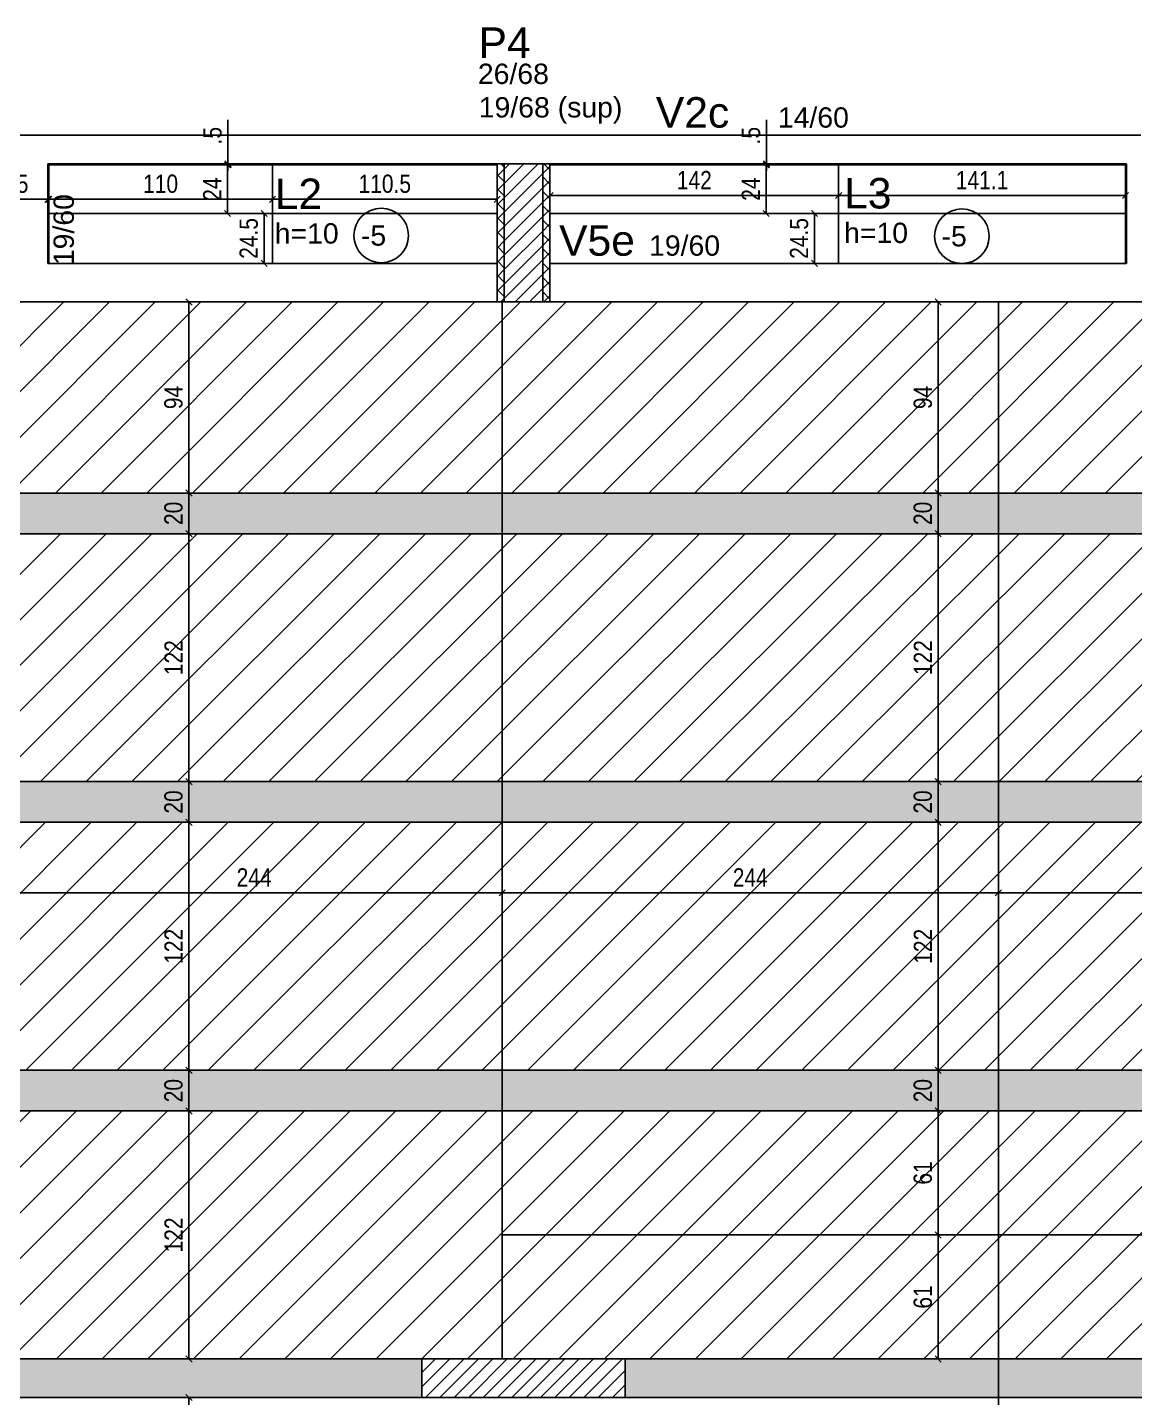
# Model space of a CAD drawing. Extents: x 2666 to 8994, y 352 to 3973.
# Drawn here: x 4764 to 5308, y 2371 to 3045 of the extents above; entities that cross this region are included whole.
import ezdxf

# ---------------------------------------------------------------- set-up
doc = ezdxf.new("R2010")
doc.units = 0
for name, color, linetype in [('3', 3, 'Continuous'), ('8', 8, 'Continuous'), ('COTA', 241, 'Continuous'), ('ES-VIGA', 3, 'Continuous'), ('L-D', 2, 'Continuous'), ('L-N', 4, 'Continuous'), ('P-D', 2, 'Continuous'), ('Painéis', 200, 'Continuous'), ('PIL-N', 4, 'Continuous'), ('Pilares', 5, 'Continuous'), ('VIG-D', 2, 'Continuous'), ('VIG-N', 4, 'Continuous')]:
    doc.layers.add(name, color=color, linetype=linetype)
doc.layers.add('Hachura', color=251, linetype='Continuous', lineweight=9)
doc.layers.add('REAPROVEITAMENTO', color=251, linetype='Continuous', lineweight=9)
doc.styles.add('COTA TECNICA-50', font='techl___.ttf', dxfattribs={"height": 9})
doc.styles.get("Standard").update_dxf_attribs({"font": 'arial.ttf'})
doc.dimstyles.new('COTA PAINEL-50', dxfattribs={"dimtxt": 9, "dimasz": 3, "dimexe": 3, "dimexo": 3, "dimgap": 3, "dimtad": 1, "dimdec": 1, "dimzin": 12, "dimdsep": 46, "dimtxsty": 'COTA TECNICA-50', "dimblk1": 'OBLIQUE', "dimblk2": 'OBLIQUE', "dimsah": 1, "dimcen": 0.9, "dimclrd": 4, "dimclre": 4, "dimclrt": 240, "dimadec": 1, "dimazin": 3, "dimtfac": 1, "dimtdec": 1, "dimtmove": 0, "dimatfit": 3, "dimfxl": 1, "dimtolj": 1, "dimtzin": 12, "dimarcsym": 0})
pattern_1 = [(45, (333.8, -11.191), (-11.22532, 11.22532), [])]

# ---------------------------------------------------------------- blocks, each defined once
blk = doc.blocks.new('_Oblique')
at = {"color": 0, "linetype": 'ByBlock', "lineweight": -2}
blk.add_line((-0.5, -0.5), (0.5, 0.5), dxfattribs=at)
blk = doc.blocks.new('*D214')
at = {"layer": 'COTA', "color": 4, "lineweight": -2, "transparency": 16777216}
for p, q in [((4843.17, 2371.03), (4843.17, 2249.03)), ((4846.1, 2371.03), (4846.17, 2371.03)), ((4846.1, 2249.03), (4846.17, 2249.03))]:
    blk.add_line(p, q, dxfattribs=at)
at = {"layer": 'Defpoints', "color": 0, "transparency": 16777216}
for p in [(4843.1, 2371.03), (4843.1, 2249.03), (4843.17, 2249.03)]:
    blk.add_point(p, dxfattribs=at)
at = {"layer": 'COTA', "color": 4, "lineweight": -2, "transparency": 16777216, "xscale": 3, "yscale": 3, "zscale": 3}
for p, rotation in [((4843.17, 2371.03), 90), ((4843.17, 2249.03), 270)]:
    blk.add_blockref('_Oblique', p, dxfattribs=dict(at, rotation=rotation))
at = {"layer": 'COTA', "color": 240, "transparency": 16777216, "insert": (4835.62, 2310.03), "char_height": 9, "attachment_point": 5, "rotation": 90, "style": 'COTA TECNICA-50'}
blk.add_mtext('\\A1;122', dxfattribs=at)
blk = doc.blocks.new('*D219')
at = {"layer": 'COTA', "color": 4, "lineweight": -2, "transparency": 16777216}
for p, q in [((5211.68, 2390.03), (5211.68, 2451.04)), ((5214.68, 2451.04), (5214.68, 2451.04))]:
    blk.add_line(p, q, dxfattribs=at)
at = {"layer": 'Defpoints', "color": 0, "transparency": 16777216}
for p in [(5211.68, 2451.04), (5211.68, 2451.04), (5211.68, 2390.03)]:
    blk.add_point(p, dxfattribs=at)
at = {"layer": 'COTA', "color": 4, "lineweight": -2, "transparency": 16777216, "xscale": 3, "yscale": 3, "zscale": 3}
for p, rotation in [((5211.68, 2451.04), 90), ((5211.68, 2390.03), 270)]:
    blk.add_blockref('_Oblique', p, dxfattribs=dict(at, rotation=rotation))
at = {"layer": 'COTA', "color": 240, "transparency": 16777216, "insert": (5204.09, 2420.54), "char_height": 9, "attachment_point": 5, "rotation": 90, "style": 'COTA TECNICA-50'}
blk.add_mtext('\\A1;61', dxfattribs=at)
blk = doc.blocks.new('*D81')
at = {"layer": 'COTA', "color": 4, "lineweight": -2, "transparency": 16777216}
blk.add_line((5211.68, 2451.04), (5211.68, 2512.04), dxfattribs=at)
at = {"layer": 'Defpoints', "color": 0, "transparency": 16777216}
for p in [(5211.68, 2512.04), (5211.68, 2512.04), (5211.68, 2451.04)]:
    blk.add_point(p, dxfattribs=at)
at = {"layer": 'COTA', "color": 4, "lineweight": -2, "transparency": 16777216, "xscale": 3, "yscale": 3, "zscale": 3}
for p, rotation in [((5211.68, 2512.04), 90), ((5211.68, 2451.04), 270)]:
    blk.add_blockref('_Oblique', p, dxfattribs=dict(at, rotation=rotation))
at = {"layer": 'COTA', "color": 240, "transparency": 16777216, "insert": (5204.09, 2481.54), "char_height": 9, "attachment_point": 5, "rotation": 90, "style": 'COTA TECNICA-50'}
blk.add_mtext('\\A1;61', dxfattribs=at)
blk = doc.blocks.new('*D82')
at = {"layer": 'COTA', "color": 4, "lineweight": -2, "transparency": 16777216}
blk.add_line((5485.22, 2619.38), (5241.22, 2619.38), dxfattribs=at)
at = {"layer": 'Defpoints', "color": 0, "transparency": 16777216}
for p in [(5241.22, 2619.38), (5241.22, 2619.38), (5485.22, 2619.38)]:
    blk.add_point(p, dxfattribs=at)
at = {"layer": 'COTA', "color": 4, "lineweight": -2, "transparency": 16777216, "xscale": 3, "yscale": 3, "zscale": 3, "rotation": 180}
blk.add_blockref('_Oblique', (5241.22, 2619.38), dxfattribs=at)
at = {"layer": 'COTA', "color": 4, "lineweight": -2, "transparency": 16777216, "xscale": 3, "yscale": 3, "zscale": 3}
blk.add_blockref('_Oblique', (5485.22, 2619.38), dxfattribs=at)
at = {"layer": 'COTA', "color": 240, "transparency": 16777216, "insert": (5363.22, 2626.95), "char_height": 9, "attachment_point": 5, "style": 'COTA TECNICA-50'}
blk.add_mtext('\\A1;244', dxfattribs=at)
blk = doc.blocks.new('*D83')
at = {"layer": 'COTA', "color": 4, "lineweight": -2, "transparency": 16777216}
for p, q in [((4997.22, 2622.38), (4997.22, 2622.38)), ((5241.22, 2619.38), (4997.22, 2619.38))]:
    blk.add_line(p, q, dxfattribs=at)
at = {"layer": 'Defpoints', "color": 0, "transparency": 16777216}
for p in [(4997.22, 2619.38), (4997.22, 2619.38), (5241.22, 2619.38)]:
    blk.add_point(p, dxfattribs=at)
at = {"layer": 'COTA', "color": 4, "lineweight": -2, "transparency": 16777216, "xscale": 3, "yscale": 3, "zscale": 3, "rotation": 180}
blk.add_blockref('_Oblique', (4997.22, 2619.38), dxfattribs=at)
at = {"layer": 'COTA', "color": 4, "lineweight": -2, "transparency": 16777216, "xscale": 3, "yscale": 3, "zscale": 3}
blk.add_blockref('_Oblique', (5241.22, 2619.38), dxfattribs=at)
at = {"layer": 'COTA', "color": 240, "transparency": 16777216, "insert": (5119.22, 2626.95), "char_height": 9, "attachment_point": 5, "style": 'COTA TECNICA-50'}
blk.add_mtext('\\A1;244', dxfattribs=at)
blk = doc.blocks.new('*D84')
at = {"layer": 'COTA', "color": 4, "lineweight": -2, "transparency": 16777216}
for p, q in [((4753.22, 2622.38), (4753.22, 2622.38)), ((4997.22, 2622.38), (4997.22, 2622.38)), ((4997.22, 2619.38), (4753.22, 2619.38))]:
    blk.add_line(p, q, dxfattribs=at)
at = {"layer": 'Defpoints', "color": 0, "transparency": 16777216}
for p in [(4753.22, 2619.38), (4753.22, 2619.38), (4997.22, 2619.38)]:
    blk.add_point(p, dxfattribs=at)
at = {"layer": 'COTA', "color": 4, "lineweight": -2, "transparency": 16777216, "xscale": 3, "yscale": 3, "zscale": 3, "rotation": 180}
blk.add_blockref('_Oblique', (4753.22, 2619.38), dxfattribs=at)
at = {"layer": 'COTA', "color": 4, "lineweight": -2, "transparency": 16777216, "xscale": 3, "yscale": 3, "zscale": 3}
blk.add_blockref('_Oblique', (4997.22, 2619.38), dxfattribs=at)
at = {"layer": 'COTA', "color": 240, "transparency": 16777216, "insert": (4875.22, 2626.95), "char_height": 9, "attachment_point": 5, "style": 'COTA TECNICA-50'}
blk.add_mtext('\\A1;244', dxfattribs=at)
blk = doc.blocks.new('*D92')
at = {"layer": 'COTA', "color": 4, "lineweight": -2, "transparency": 16777216}
blk.add_line((5211.68, 2512.04), (5211.68, 2532.04), dxfattribs=at)
at = {"layer": 'Defpoints', "color": 0, "transparency": 16777216}
for p in [(5211.68, 2532.04), (5211.68, 2532.04), (5211.68, 2512.04)]:
    blk.add_point(p, dxfattribs=at)
at = {"layer": 'COTA', "color": 4, "lineweight": -2, "transparency": 16777216, "xscale": 3, "yscale": 3, "zscale": 3}
for p, rotation in [((5211.68, 2532.04), 90), ((5211.68, 2512.04), 270)]:
    blk.add_blockref('_Oblique', p, dxfattribs=dict(at, rotation=rotation))
at = {"layer": 'COTA', "color": 240, "transparency": 16777216, "insert": (5204.09, 2522.04), "char_height": 9, "attachment_point": 5, "rotation": 90, "style": 'COTA TECNICA-50'}
blk.add_mtext('\\A1;20', dxfattribs=at)
blk = doc.blocks.new('*D93')
at = {"layer": 'COTA', "color": 4, "lineweight": -2, "transparency": 16777216}
blk.add_line((5211.68, 2532.04), (5211.68, 2654.04), dxfattribs=at)
at = {"layer": 'Defpoints', "color": 0, "transparency": 16777216}
for p in [(5211.68, 2654.04), (5211.68, 2654.04), (5211.68, 2532.04)]:
    blk.add_point(p, dxfattribs=at)
at = {"layer": 'COTA', "color": 4, "lineweight": -2, "transparency": 16777216, "xscale": 3, "yscale": 3, "zscale": 3}
for p, rotation in [((5211.68, 2654.04), 90), ((5211.68, 2532.04), 270)]:
    blk.add_blockref('_Oblique', p, dxfattribs=dict(at, rotation=rotation))
at = {"layer": 'COTA', "color": 240, "transparency": 16777216, "insert": (5204.13, 2593.04), "char_height": 9, "attachment_point": 5, "rotation": 90, "style": 'COTA TECNICA-50'}
blk.add_mtext('\\A1;122', dxfattribs=at)
blk = doc.blocks.new('*D94')
at = {"layer": 'COTA', "color": 4, "lineweight": -2, "transparency": 16777216}
blk.add_line((5211.68, 2654.04), (5211.68, 2674.04), dxfattribs=at)
at = {"layer": 'Defpoints', "color": 0, "transparency": 16777216}
for p in [(5211.68, 2674.04), (5211.68, 2674.04), (5211.68, 2654.04)]:
    blk.add_point(p, dxfattribs=at)
at = {"layer": 'COTA', "color": 4, "lineweight": -2, "transparency": 16777216, "xscale": 3, "yscale": 3, "zscale": 3}
for p, rotation in [((5211.68, 2674.04), 90), ((5211.68, 2654.04), 270)]:
    blk.add_blockref('_Oblique', p, dxfattribs=dict(at, rotation=rotation))
at = {"layer": 'COTA', "color": 240, "transparency": 16777216, "insert": (5204.09, 2664.04), "char_height": 9, "attachment_point": 5, "rotation": 90, "style": 'COTA TECNICA-50'}
blk.add_mtext('\\A1;20', dxfattribs=at)
blk = doc.blocks.new('*D95')
at = {"layer": 'COTA', "color": 4, "lineweight": -2, "transparency": 16777216}
blk.add_line((5211.68, 2674.04), (5211.68, 2796.04), dxfattribs=at)
at = {"layer": 'Defpoints', "color": 0, "transparency": 16777216}
for p in [(5211.68, 2796.04), (5211.68, 2796.04), (5211.68, 2674.04)]:
    blk.add_point(p, dxfattribs=at)
at = {"layer": 'COTA', "color": 4, "lineweight": -2, "transparency": 16777216, "xscale": 3, "yscale": 3, "zscale": 3}
for p, rotation in [((5211.68, 2796.04), 90), ((5211.68, 2674.04), 270)]:
    blk.add_blockref('_Oblique', p, dxfattribs=dict(at, rotation=rotation))
at = {"layer": 'COTA', "color": 240, "transparency": 16777216, "insert": (5204.13, 2735.04), "char_height": 9, "attachment_point": 5, "rotation": 90, "style": 'COTA TECNICA-50'}
blk.add_mtext('\\A1;122', dxfattribs=at)
blk = doc.blocks.new('*D96')
at = {"layer": 'COTA', "color": 4, "lineweight": -2, "transparency": 16777216}
blk.add_line((5211.68, 2796.04), (5211.68, 2816.04), dxfattribs=at)
at = {"layer": 'Defpoints', "color": 0, "transparency": 16777216}
for p in [(5211.68, 2816.04), (5211.68, 2816.04), (5211.68, 2796.04)]:
    blk.add_point(p, dxfattribs=at)
at = {"layer": 'COTA', "color": 4, "lineweight": -2, "transparency": 16777216, "xscale": 3, "yscale": 3, "zscale": 3}
for p, rotation in [((5211.68, 2816.04), 90), ((5211.68, 2796.04), 270)]:
    blk.add_blockref('_Oblique', p, dxfattribs=dict(at, rotation=rotation))
at = {"layer": 'COTA', "color": 240, "transparency": 16777216, "insert": (5204.09, 2806.04), "char_height": 9, "attachment_point": 5, "rotation": 90, "style": 'COTA TECNICA-50'}
blk.add_mtext('\\A1;20', dxfattribs=at)
blk = doc.blocks.new('*D97')
at = {"layer": 'COTA', "color": 4, "lineweight": -2, "transparency": 16777216}
blk.add_line((5211.68, 2816.04), (5211.68, 2910.03), dxfattribs=at)
at = {"layer": 'Defpoints', "color": 0, "transparency": 16777216}
for p in [(5211.68, 2910.03), (5211.68, 2910.03), (5211.68, 2816.04)]:
    blk.add_point(p, dxfattribs=at)
at = {"layer": 'COTA', "color": 4, "lineweight": -2, "transparency": 16777216, "xscale": 3, "yscale": 3, "zscale": 3}
for p, rotation in [((5211.68, 2910.03), 90), ((5211.68, 2816.04), 270)]:
    blk.add_blockref('_Oblique', p, dxfattribs=dict(at, rotation=rotation))
at = {"layer": 'COTA', "color": 240, "transparency": 16777216, "insert": (5204.09, 2863.04), "char_height": 9, "attachment_point": 5, "rotation": 90, "style": 'COTA TECNICA-50'}
blk.add_mtext('\\A1;94', dxfattribs=at)
blk = doc.blocks.new('*D98')
at = {"layer": 'COTA', "color": 4, "lineweight": -2, "transparency": 16777216}
blk.add_line((4843.18, 2512.04), (4843.18, 2532.04), dxfattribs=at)
at = {"layer": 'Defpoints', "color": 0, "transparency": 16777216}
for p in [(4843.18, 2532.04), (4843.18, 2532.04), (4843.18, 2512.04)]:
    blk.add_point(p, dxfattribs=at)
at = {"layer": 'COTA', "color": 4, "lineweight": -2, "transparency": 16777216, "xscale": 3, "yscale": 3, "zscale": 3}
for p, rotation in [((4843.18, 2532.04), 90), ((4843.18, 2512.04), 270)]:
    blk.add_blockref('_Oblique', p, dxfattribs=dict(at, rotation=rotation))
at = {"layer": 'COTA', "color": 240, "transparency": 16777216, "insert": (4835.58, 2522.04), "char_height": 9, "attachment_point": 5, "rotation": 90, "style": 'COTA TECNICA-50'}
blk.add_mtext('\\A1;20', dxfattribs=at)
blk = doc.blocks.new('*D99')
at = {"layer": 'COTA', "color": 4, "lineweight": -2, "transparency": 16777216}
blk.add_line((4843.18, 2532.04), (4843.18, 2654.04), dxfattribs=at)
at = {"layer": 'Defpoints', "color": 0, "transparency": 16777216}
for p in [(4843.18, 2654.04), (4843.18, 2654.04), (4843.18, 2532.04)]:
    blk.add_point(p, dxfattribs=at)
at = {"layer": 'COTA', "color": 4, "lineweight": -2, "transparency": 16777216, "xscale": 3, "yscale": 3, "zscale": 3}
for p, rotation in [((4843.18, 2654.04), 90), ((4843.18, 2532.04), 270)]:
    blk.add_blockref('_Oblique', p, dxfattribs=dict(at, rotation=rotation))
at = {"layer": 'COTA', "color": 240, "transparency": 16777216, "insert": (4835.62, 2593.04), "char_height": 9, "attachment_point": 5, "rotation": 90, "style": 'COTA TECNICA-50'}
blk.add_mtext('\\A1;122', dxfattribs=at)
blk = doc.blocks.new('*D100')
at = {"layer": 'COTA', "color": 4, "lineweight": -2, "transparency": 16777216}
blk.add_line((4843.18, 2654.04), (4843.18, 2674.04), dxfattribs=at)
at = {"layer": 'Defpoints', "color": 0, "transparency": 16777216}
for p in [(4843.18, 2674.04), (4843.18, 2674.04), (4843.18, 2654.04)]:
    blk.add_point(p, dxfattribs=at)
at = {"layer": 'COTA', "color": 4, "lineweight": -2, "transparency": 16777216, "xscale": 3, "yscale": 3, "zscale": 3}
for p, rotation in [((4843.18, 2674.04), 90), ((4843.18, 2654.04), 270)]:
    blk.add_blockref('_Oblique', p, dxfattribs=dict(at, rotation=rotation))
at = {"layer": 'COTA', "color": 240, "transparency": 16777216, "insert": (4835.58, 2664.04), "char_height": 9, "attachment_point": 5, "rotation": 90, "style": 'COTA TECNICA-50'}
blk.add_mtext('\\A1;20', dxfattribs=at)
blk = doc.blocks.new('*D101')
at = {"layer": 'COTA', "color": 4, "lineweight": -2, "transparency": 16777216}
blk.add_line((4843.18, 2674.04), (4843.18, 2796.04), dxfattribs=at)
at = {"layer": 'Defpoints', "color": 0, "transparency": 16777216}
for p in [(4843.18, 2796.04), (4843.18, 2796.04), (4843.18, 2674.04)]:
    blk.add_point(p, dxfattribs=at)
at = {"layer": 'COTA', "color": 4, "lineweight": -2, "transparency": 16777216, "xscale": 3, "yscale": 3, "zscale": 3}
for p, rotation in [((4843.18, 2796.04), 90), ((4843.18, 2674.04), 270)]:
    blk.add_blockref('_Oblique', p, dxfattribs=dict(at, rotation=rotation))
at = {"layer": 'COTA', "color": 240, "transparency": 16777216, "insert": (4835.62, 2735.04), "char_height": 9, "attachment_point": 5, "rotation": 90, "style": 'COTA TECNICA-50'}
blk.add_mtext('\\A1;122', dxfattribs=at)
blk = doc.blocks.new('*D102')
at = {"layer": 'COTA', "color": 4, "lineweight": -2, "transparency": 16777216}
blk.add_line((4843.18, 2796.04), (4843.18, 2816.04), dxfattribs=at)
at = {"layer": 'Defpoints', "color": 0, "transparency": 16777216}
for p in [(4843.18, 2816.04), (4843.18, 2816.04), (4843.18, 2796.04)]:
    blk.add_point(p, dxfattribs=at)
at = {"layer": 'COTA', "color": 4, "lineweight": -2, "transparency": 16777216, "xscale": 3, "yscale": 3, "zscale": 3}
for p, rotation in [((4843.18, 2816.04), 90), ((4843.18, 2796.04), 270)]:
    blk.add_blockref('_Oblique', p, dxfattribs=dict(at, rotation=rotation))
at = {"layer": 'COTA', "color": 240, "transparency": 16777216, "insert": (4835.58, 2806.04), "char_height": 9, "attachment_point": 5, "rotation": 90, "style": 'COTA TECNICA-50'}
blk.add_mtext('\\A1;20', dxfattribs=at)
blk = doc.blocks.new('*D103')
at = {"layer": 'COTA', "color": 4, "lineweight": -2, "transparency": 16777216}
for p, q in [((4836.7, 2910.03), (4846.18, 2910.03)), ((4843.18, 2816.04), (4843.18, 2910.03))]:
    blk.add_line(p, q, dxfattribs=at)
at = {"layer": 'Defpoints', "color": 0, "transparency": 16777216}
for p in [(4833.7, 2910.03), (4843.18, 2910.03), (4843.18, 2816.04)]:
    blk.add_point(p, dxfattribs=at)
at = {"layer": 'COTA', "color": 4, "lineweight": -2, "transparency": 16777216, "xscale": 3, "yscale": 3, "zscale": 3}
for p, rotation in [((4843.18, 2910.03), 90), ((4843.18, 2816.04), 270)]:
    blk.add_blockref('_Oblique', p, dxfattribs=dict(at, rotation=rotation))
at = {"layer": 'COTA', "color": 240, "transparency": 16777216, "insert": (4835.58, 2863.04), "char_height": 9, "attachment_point": 5, "rotation": 90, "style": 'COTA TECNICA-50'}
blk.add_mtext('\\A1;94', dxfattribs=at)
blk = doc.blocks.new('*D104')
at = {"layer": 'COTA', "color": 4, "lineweight": -2, "transparency": 16777216}
blk.add_line((4843.18, 2512.04), (4843.18, 2390.04), dxfattribs=at)
at = {"layer": 'Defpoints', "color": 0, "transparency": 16777216}
for p in [(4843.18, 2512.04), (4843.18, 2390.04), (4843.18, 2390.04)]:
    blk.add_point(p, dxfattribs=at)
at = {"layer": 'COTA', "color": 4, "lineweight": -2, "transparency": 16777216, "xscale": 3, "yscale": 3, "zscale": 3}
for p, rotation in [((4843.18, 2512.04), 90), ((4843.18, 2390.04), 270)]:
    blk.add_blockref('_Oblique', p, dxfattribs=dict(at, rotation=rotation))
at = {"layer": 'COTA', "color": 240, "transparency": 16777216, "insert": (4835.62, 2451.04), "char_height": 9, "attachment_point": 5, "rotation": 90, "style": 'COTA TECNICA-50'}
blk.add_mtext('\\A1;122', dxfattribs=at)
blk = doc.blocks.new('*D234')
at = {"layer": 'COTA', "color": 4, "lineweight": -2, "transparency": 16777216}
blk.add_line((5150.85, 2929.03), (5150.85, 2953.53), dxfattribs=at)
at = {"layer": 'Defpoints', "color": 0, "transparency": 16777216}
for p in [(5150.85, 2953.53), (5150.85, 2953.53), (5150.85, 2929.03)]:
    blk.add_point(p, dxfattribs=at)
at = {"layer": 'COTA', "color": 4, "lineweight": -2, "transparency": 16777216, "xscale": 3, "yscale": 3, "zscale": 3}
for p, rotation in [((5150.85, 2953.53), 90), ((5150.85, 2929.03), 270)]:
    blk.add_blockref('_Oblique', p, dxfattribs=dict(at, rotation=rotation))
at = {"layer": 'COTA', "color": 240, "transparency": 16777216, "insert": (5143.25, 2941.28), "char_height": 9, "attachment_point": 5, "rotation": 90, "style": 'COTA TECNICA-50'}
blk.add_mtext('\\A1;24.5', dxfattribs=at)
blk = doc.blocks.new('*D235')
at = {"layer": 'COTA', "color": 4, "lineweight": -2, "transparency": 16777216}
blk.add_line((5127.03, 2953.53), (5127.03, 2977.53), dxfattribs=at)
at = {"layer": 'Defpoints', "color": 0, "transparency": 16777216}
for p in [(5127.03, 2977.53), (5127.03, 2977.53), (5127.03, 2953.53)]:
    blk.add_point(p, dxfattribs=at)
at = {"layer": 'COTA', "color": 4, "lineweight": -2, "transparency": 16777216, "xscale": 3, "yscale": 3, "zscale": 3}
for p, rotation in [((5127.03, 2977.53), 90), ((5127.03, 2953.53), 270)]:
    blk.add_blockref('_Oblique', p, dxfattribs=dict(at, rotation=rotation))
at = {"layer": 'COTA', "color": 240, "transparency": 16777216, "insert": (5119.46, 2965.53), "char_height": 9, "attachment_point": 5, "rotation": 90, "style": 'COTA TECNICA-50'}
blk.add_mtext('\\A1;24', dxfattribs=at)
blk = doc.blocks.new('*D236')
at = {"layer": 'COTA', "color": 4, "lineweight": -2, "transparency": 16777216}
for p, q in [((5127.21, 2978.03), (5127.21, 2999.62)), ((5127.21, 2977.53), (5127.21, 2978.03)), ((5127.21, 2977.53), (5127.21, 2974.53))]:
    blk.add_line(p, q, dxfattribs=at)
at = {"layer": 'Defpoints', "color": 0, "transparency": 16777216}
for p in [(5127.21, 2978.03), (5127.21, 2978.03), (5127.21, 2977.53)]:
    blk.add_point(p, dxfattribs=at)
at = {"layer": 'COTA', "color": 4, "lineweight": -2, "transparency": 16777216, "xscale": 3, "yscale": 3, "zscale": 3}
for p, rotation in [((5127.21, 2978.03), 270), ((5127.21, 2977.53), 90)]:
    blk.add_blockref('_Oblique', p, dxfattribs=dict(at, rotation=rotation))
at = {"layer": 'COTA', "color": 240, "transparency": 16777216, "insert": (5119.61, 2991.83), "char_height": 9, "attachment_point": 5, "rotation": 90, "style": 'COTA TECNICA-50'}
blk.add_mtext('\\A1;.5', dxfattribs=at)
blk = doc.blocks.new('*D237')
at = {"layer": 'COTA', "color": 4, "lineweight": -2, "transparency": 16777216}
for p, q in [((5020.72, 2962.41), (5162.67, 2962.41)), ((5020.72, 2962.02), (5020.72, 2959.41)), ((5162.67, 2962.02), (5162.67, 2959.41))]:
    blk.add_line(p, q, dxfattribs=at)
at = {"layer": 'Defpoints', "color": 0, "transparency": 16777216}
for p in [(5020.72, 2965.02), (5162.67, 2965.02), (5162.67, 2962.41)]:
    blk.add_point(p, dxfattribs=at)
at = {"layer": 'COTA', "color": 4, "lineweight": -2, "transparency": 16777216, "xscale": 3, "yscale": 3, "zscale": 3, "rotation": 180}
blk.add_blockref('_Oblique', (5020.72, 2962.41), dxfattribs=at)
at = {"layer": 'COTA', "color": 4, "lineweight": -2, "transparency": 16777216, "xscale": 3, "yscale": 3, "zscale": 3}
blk.add_blockref('_Oblique', (5162.67, 2962.41), dxfattribs=at)
at = {"layer": 'COTA', "color": 240, "transparency": 16777216, "insert": (5091.69, 2969.98), "char_height": 9, "attachment_point": 5, "style": 'COTA TECNICA-50'}
blk.add_mtext('\\A1;142', dxfattribs=at)
blk = doc.blocks.new('*D112')
at = {"layer": 'COTA', "color": 4, "lineweight": -2, "transparency": 16777216}
blk.add_line((5162.67, 2962.41), (5303.72, 2962.41), dxfattribs=at)
at = {"layer": 'Defpoints', "color": 0, "transparency": 16777216}
for p in [(5162.67, 2962.41), (5303.72, 2962.41), (5303.72, 2962.41)]:
    blk.add_point(p, dxfattribs=at)
at = {"layer": 'COTA', "color": 4, "lineweight": -2, "transparency": 16777216, "xscale": 3, "yscale": 3, "zscale": 3, "rotation": 180}
blk.add_blockref('_Oblique', (5162.67, 2962.41), dxfattribs=at)
at = {"layer": 'COTA', "color": 4, "lineweight": -2, "transparency": 16777216, "xscale": 3, "yscale": 3, "zscale": 3}
blk.add_blockref('_Oblique', (5303.72, 2962.41), dxfattribs=at)
at = {"layer": 'COTA', "color": 240, "transparency": 16777216, "insert": (5233.2, 2969.98), "char_height": 9, "attachment_point": 5, "style": 'COTA TECNICA-50'}
blk.add_mtext('\\A1;141.1', dxfattribs=at)
blk = doc.blocks.new('*D113')
at = {"layer": 'COTA', "color": 4, "lineweight": -2, "transparency": 16777216}
blk.add_line((4880.19, 2929.03), (4880.19, 2953.53), dxfattribs=at)
at = {"layer": 'Defpoints', "color": 0, "transparency": 16777216}
for p in [(4880.19, 2953.53), (4880.19, 2953.53), (4880.19, 2929.03)]:
    blk.add_point(p, dxfattribs=at)
at = {"layer": 'COTA', "color": 4, "lineweight": -2, "transparency": 16777216, "xscale": 3, "yscale": 3, "zscale": 3}
for p, rotation in [((4880.19, 2953.53), 90), ((4880.19, 2929.03), 270)]:
    blk.add_blockref('_Oblique', p, dxfattribs=dict(at, rotation=rotation))
at = {"layer": 'COTA', "color": 240, "transparency": 16777216, "insert": (4872.59, 2941.28), "char_height": 9, "attachment_point": 5, "rotation": 90, "style": 'COTA TECNICA-50'}
blk.add_mtext('\\A1;24.5', dxfattribs=at)
blk = doc.blocks.new('*D114')
at = {"layer": 'COTA', "color": 4, "lineweight": -2, "transparency": 16777216}
blk.add_line((4862.17, 2953.53), (4862.17, 2977.53), dxfattribs=at)
at = {"layer": 'Defpoints', "color": 0, "transparency": 16777216}
for p in [(4862.17, 2977.53), (4862.17, 2977.53), (4862.17, 2953.53)]:
    blk.add_point(p, dxfattribs=at)
at = {"layer": 'COTA', "color": 4, "lineweight": -2, "transparency": 16777216, "xscale": 3, "yscale": 3, "zscale": 3}
for p, rotation in [((4862.17, 2977.53), 90), ((4862.17, 2953.53), 270)]:
    blk.add_blockref('_Oblique', p, dxfattribs=dict(at, rotation=rotation))
at = {"layer": 'COTA', "color": 240, "transparency": 16777216, "insert": (4854.61, 2965.53), "char_height": 9, "attachment_point": 5, "rotation": 90, "style": 'COTA TECNICA-50'}
blk.add_mtext('\\A1;24', dxfattribs=at)
blk = doc.blocks.new('*D115')
at = {"layer": 'COTA', "color": 4, "lineweight": -2, "transparency": 16777216}
for p, q in [((4862.36, 2978.03), (4862.36, 2999.62)), ((4862.36, 2977.53), (4862.36, 2978.03)), ((4862.36, 2977.53), (4862.36, 2974.53))]:
    blk.add_line(p, q, dxfattribs=at)
at = {"layer": 'Defpoints', "color": 0, "transparency": 16777216}
for p in [(4862.36, 2978.03), (4862.36, 2978.03), (4862.36, 2977.53)]:
    blk.add_point(p, dxfattribs=at)
at = {"layer": 'COTA', "color": 4, "lineweight": -2, "transparency": 16777216, "xscale": 3, "yscale": 3, "zscale": 3}
for p, rotation in [((4862.36, 2978.03), 270), ((4862.36, 2977.53), 90)]:
    blk.add_blockref('_Oblique', p, dxfattribs=dict(at, rotation=rotation))
at = {"layer": 'COTA', "color": 240, "transparency": 16777216, "insert": (4854.76, 2991.83), "char_height": 9, "attachment_point": 5, "rotation": 90, "style": 'COTA TECNICA-50'}
blk.add_mtext('\\A1;.5', dxfattribs=at)
blk = doc.blocks.new('*D238')
at = {"layer": 'COTA', "color": 4, "lineweight": -2, "transparency": 16777216}
for p, q in [((4774.22, 2960.54), (4884.22, 2960.54)), ((4884.22, 2961.12), (4884.22, 2957.54)), ((4774.22, 2958.34), (4774.22, 2957.54))]:
    blk.add_line(p, q, dxfattribs=at)
at = {"layer": 'Defpoints', "color": 0, "transparency": 16777216}
for p in [(4774.22, 2961.34), (4884.22, 2964.12), (4884.22, 2960.54)]:
    blk.add_point(p, dxfattribs=at)
at = {"layer": 'COTA', "color": 4, "lineweight": -2, "transparency": 16777216, "xscale": 3, "yscale": 3, "zscale": 3, "rotation": 180}
blk.add_blockref('_Oblique', (4774.22, 2960.54), dxfattribs=at)
at = {"layer": 'COTA', "color": 4, "lineweight": -2, "transparency": 16777216, "xscale": 3, "yscale": 3, "zscale": 3}
blk.add_blockref('_Oblique', (4884.22, 2960.54), dxfattribs=at)
at = {"layer": 'COTA', "color": 240, "transparency": 16777216, "insert": (4829.22, 2968.13), "char_height": 9, "attachment_point": 5, "style": 'COTA TECNICA-50'}
blk.add_mtext('\\A1;110', dxfattribs=at)
blk = doc.blocks.new('*D239')
at = {"layer": 'COTA', "color": 4, "lineweight": -2, "transparency": 16777216}
blk.add_line((4884.22, 2960.54), (4994.72, 2960.54), dxfattribs=at)
at = {"layer": 'Defpoints', "color": 0, "transparency": 16777216}
for p in [(4884.22, 2960.54), (4994.72, 2960.54), (4994.72, 2960.54)]:
    blk.add_point(p, dxfattribs=at)
at = {"layer": 'COTA', "color": 4, "lineweight": -2, "transparency": 16777216, "xscale": 3, "yscale": 3, "zscale": 3, "rotation": 180}
blk.add_blockref('_Oblique', (4884.22, 2960.54), dxfattribs=at)
at = {"layer": 'COTA', "color": 4, "lineweight": -2, "transparency": 16777216, "xscale": 3, "yscale": 3, "zscale": 3}
blk.add_blockref('_Oblique', (4994.72, 2960.54), dxfattribs=at)
at = {"layer": 'COTA', "color": 240, "transparency": 16777216, "insert": (4939.47, 2968.14), "char_height": 9, "attachment_point": 5, "style": 'COTA TECNICA-50'}
blk.add_mtext('\\A1;110.5', dxfattribs=at)
blk = doc.blocks.new('*D240')
at = {"layer": 'COTA', "color": 4, "lineweight": -2, "transparency": 16777216}
for p, q in [((4773.72, 2960.54), (4752.12, 2960.54)), ((4774.22, 2960.54), (4773.72, 2960.54)), ((4774.22, 2960.54), (4777.22, 2960.54))]:
    blk.add_line(p, q, dxfattribs=at)
at = {"layer": 'Defpoints', "color": 0, "transparency": 16777216}
for p in [(4773.72, 2960.54), (4773.72, 2960.54), (4774.22, 2960.54)]:
    blk.add_point(p, dxfattribs=at)
at = {"layer": 'COTA', "color": 4, "lineweight": -2, "transparency": 16777216, "xscale": 3, "yscale": 3, "zscale": 3}
blk.add_blockref('_Oblique', (4773.72, 2960.54), dxfattribs=at)
at = {"layer": 'COTA', "color": 4, "lineweight": -2, "transparency": 16777216, "xscale": 3, "yscale": 3, "zscale": 3, "rotation": 180}
blk.add_blockref('_Oblique', (4774.22, 2960.54), dxfattribs=at)
at = {"layer": 'COTA', "color": 240, "transparency": 16777216, "insert": (4759.92, 2968.14), "char_height": 9, "attachment_point": 5, "style": 'COTA TECNICA-50'}
blk.add_mtext('\\A1;.5', dxfattribs=at)

msp = doc.modelspace()

# ---------------------------------------------------------------- hatches: boundary and pattern name
at = {"layer": 'Hachura', "linetype": 'ByBlock'}
h = msp.add_hatch(color=256, dxfattribs=at)
h.dxf.hatch_style = 1
h.paths.add_polyline_path([(3552.72, 2816.04), (3552.72, 2796), (5485.22, 2796), (5485.22, 2816.04)])
h = msp.add_hatch(color=256, dxfattribs=at)
h.dxf.hatch_style = 1
h.paths.add_polyline_path([(3552.72, 2674.04), (3552.72, 2654), (5485.22, 2654), (5485.22, 2674.04)])
h = msp.add_hatch(color=256, dxfattribs=at)
h.dxf.hatch_style = 1
h.paths.add_polyline_path([(3899.72, 2532.04), (3899.72, 2512), (5485.22, 2512), (5485.22, 2532.04)])
h.paths.add_polyline_path([(3633.73, 2532.04), (3633.73, 2512), (3880.72, 2512), (3880.72, 2532.04)])
h = msp.add_hatch(color=256, dxfattribs=at)
h.dxf.hatch_style = 1
h.paths.add_polyline_path([(4957.72, 2390.04), (4570.72, 2390.04), (4570.72, 2371.04), (4957.72, 2371.04)])
h = msp.add_hatch(color=256, dxfattribs=at)
h.dxf.hatch_style = 1
h.paths.add_polyline_path([(5485.22, 2390.03), (5057.72, 2390.04), (5057.72, 2371.04), (5485.22, 2371.03)])
at = {"layer": 'REAPROVEITAMENTO', "linetype": 'ByBlock'}
h = msp.add_hatch(dxfattribs=at)
h.set_pattern_fill('ANSI31', color=256, scale=5, style=2)
h.set_pattern_definition(pattern_1)
h.paths.add_polyline_path([(5485.22, 2910.03), (3633.72, 2910.03), (3552.72, 2910.03), (3552.72, 2816.04), (5485.22, 2816.04)])
h = msp.add_hatch(dxfattribs=at)
h.set_pattern_fill('ANSI31', color=256, scale=5, style=2)
h.set_pattern_definition(pattern_1)
h.paths.add_polyline_path([(5485.22, 2796.04), (3552.72, 2796.04), (3552.72, 2674.04), (5485.22, 2674.04)])
h = msp.add_hatch(dxfattribs=at)
h.set_pattern_fill('ANSI31', color=256, scale=5, style=2)
h.set_pattern_definition(pattern_1)
h.paths.add_polyline_path([(5485.22, 2654.04), (3899.72, 2654.04), (3899.72, 2532.04), (5485.22, 2532.04)])
h.paths.add_polyline_path([(4373.78, 2618.08), (4400.93, 2618.08), (4400.93, 2636.6), (4373.78, 2636.6)], flags=16)
h = msp.add_hatch(dxfattribs=at)
h.set_pattern_fill('ANSI31', color=256, scale=5, style=2)
h.set_pattern_definition(pattern_1)
h.paths.add_polyline_path([(5485.22, 2512.04), (3899.71, 2512.04), (3899.71, 2390.04), (5485.22, 2390.04)])

# ---------------------------------------------------------------- linework, layer by layer
at = {"layer": '3', "linetype": 'Continuous'}
for centre in [(4937.74, 2942.72), (5223.28, 2942.37)]:
    msp.add_circle(centre, 13.42, dxfattribs=at)
at = {"layer": '8', "linetype": 'Continuous'}
for p, q in [((4994.72, 2978.03), (4994.72, 2978.03)), ((4994.72, 2978.03), (4994.72, 2978.03)), ((4994.72, 2971.92), (4998.22, 2975.42)), ((4994.72, 2972.8), (4998.22, 2969.3)), ((4996.56, 2978.03), (4998.22, 2976.37)), ((4998.22, 2961.28), (5014.97, 2978.03)), ((4998.22, 2968.35), (5007.9, 2978.03)), ((4998.22, 2975.42), (5000.83, 2978.03)), ((4998.22, 2978.03), (4998.22, 2978.03)), ((4998.22, 2978.03), (4998.22, 2978.03)), ((4998.22, 2954.21), (5017.22, 2973.21)), ((5017.22, 2978.03), (5017.22, 2978.03)), ((5017.22, 2978.03), (5017.22, 2978.03)), ((5017.22, 2973.21), (5020.72, 2976.71)), ((5017.77, 2978.03), (5020.72, 2975.09)), ((5020.72, 2978.03), (5020.72, 2978.03)), ((5020.72, 2978.03), (5020.72, 2978.03)), ((5303.72, 2978.03), (5303.72, 2978.03)), ((4994.72, 2964.85), (4998.22, 2968.35)), ((4998.22, 2947.14), (5017.22, 2966.14)), ((5017.22, 2971.51), (5020.72, 2968.01)), ((5017.22, 2966.14), (5020.72, 2969.64)), ((4994.72, 2965.73), (4998.22, 2962.23)), ((4994.72, 2957.78), (4998.22, 2961.28)), ((5017.22, 2964.44), (5020.72, 2960.94)), ((5017.22, 2959.07), (5020.72, 2962.57)), ((4994.72, 2958.66), (4998.22, 2955.16)), ((4994.72, 2950.71), (4998.22, 2954.21)), ((4998.22, 2940.07), (5017.22, 2959.07)), ((5017.22, 2957.37), (5020.72, 2953.87)), ((5017.22, 2952), (5020.72, 2955.5)), ((4994.72, 2951.59), (4998.22, 2948.09)), ((4994.72, 2943.64), (4998.22, 2947.14)), ((4998.22, 2933), (5017.22, 2952)), ((5017.22, 2950.3), (5020.72, 2946.8)), ((5017.22, 2944.92), (5020.72, 2948.42)), ((4994.72, 2944.52), (4998.22, 2941.02)), ((4994.72, 2936.57), (4998.22, 2940.07)), ((4998.22, 2925.92), (5017.22, 2944.92)), ((5007.72, 2944.03), (5007.72, 2944.03)), ((5017.22, 2943.23), (5020.72, 2939.73)), ((5017.22, 2937.85), (5020.72, 2941.35)), ((4994.72, 2937.45), (4998.22, 2933.95)), ((4994.72, 2929.5), (4998.22, 2933)), ((4998.22, 2918.85), (5017.22, 2937.85)), ((5017.22, 2936.16), (5020.72, 2932.66)), ((5017.22, 2930.78), (5020.72, 2934.28)), ((4773.72, 2929.03), (4773.72, 2929.03)), ((4773.72, 2929.03), (4773.72, 2929.03)), ((4773.72, 2929.03), (4773.72, 2929.03)), ((4994.72, 2930.37), (4998.22, 2926.87)), ((4994.72, 2922.42), (4998.22, 2925.92)), ((4998.22, 2911.78), (5017.22, 2930.78)), ((5017.22, 2929.09), (5020.72, 2925.59)), ((5017.22, 2923.71), (5020.72, 2927.21)), ((5304.22, 2929.03), (5304.22, 2929.03)), ((5304.22, 2929.03), (5304.22, 2929.03)), ((5304.22, 2929.03), (5304.22, 2929.03)), ((4994.72, 2923.3), (4998.22, 2919.8)), ((4994.72, 2915.35), (4998.22, 2918.85)), ((5003.54, 2910.03), (5017.22, 2923.71)), ((5017.22, 2922.02), (5020.72, 2918.52)), ((5017.22, 2916.64), (5020.72, 2920.14)), ((4994.72, 2916.23), (4998.22, 2912.73)), ((5010.61, 2910.03), (5017.22, 2916.64)), ((5017.22, 2914.95), (5020.72, 2911.45)), ((5017.68, 2910.03), (5020.72, 2913.07)), ((4994.72, 2910.03), (4994.72, 2910.03)), ((4994.72, 2910.03), (4994.72, 2910.03)), ((4996.47, 2910.03), (4998.22, 2911.78)), ((5020.72, 2910.03), (5020.72, 2910.03)), ((5020.72, 2910.03), (5020.72, 2910.03)), ((4957.72, 2376.31), (4971.44, 2390.03)), ((4957.72, 2383.38), (4964.37, 2390.03)), ((4957.72, 2390.03), (4957.72, 2390.03)), ((4957.72, 2390.03), (4957.72, 2390.03)), ((4957.72, 2390.03), (4957.72, 2390.03)), ((4957.72, 2390.03), (4957.72, 2390.03)), ((4957.72, 2390.03), (4957.72, 2390.03)), ((4959.52, 2371.03), (4978.52, 2390.03)), ((4966.59, 2371.03), (4985.59, 2390.03)), ((4973.66, 2371.03), (4992.66, 2390.03)), ((4980.73, 2371.03), (4999.73, 2390.03)), ((4987.8, 2371.03), (5006.8, 2390.03)), ((4994.87, 2371.03), (5013.87, 2390.03)), ((5001.94, 2371.03), (5020.94, 2390.03)), ((5009.01, 2371.03), (5028.01, 2390.03)), ((5016.08, 2371.03), (5035.08, 2390.03)), ((5023.15, 2371.03), (5042.15, 2390.03)), ((5030.23, 2371.03), (5049.23, 2390.03)), ((5037.3, 2371.03), (5056.3, 2390.03)), ((5057.72, 2390.03), (5057.72, 2390.03)), ((5057.72, 2390.03), (5057.72, 2390.03)), ((5057.72, 2390.03), (5057.72, 2390.03)), ((5044.37, 2371.03), (5057.72, 2384.39)), ((5051.44, 2371.03), (5057.72, 2377.32)), ((4957.72, 2371.03), (4957.72, 2371.03)), ((4957.72, 2371.03), (4957.72, 2371.03)), ((4957.72, 2371.03), (4957.72, 2371.03)), ((4957.72, 2371.03), (4957.72, 2371.03)), ((5057.72, 2371.03), (5057.72, 2371.03)), ((5057.72, 2371.03), (5057.72, 2371.03))]:
    msp.add_line(p, q, dxfattribs=at)
at = {"layer": 'ES-VIGA'}
msp.add_line((4773.72, 2978.03), (4773.72, 2929.03), dxfattribs=at)
for points in [[(5007.72, 2992.03), (4520.72, 2992.03)], [(5311.22, 2992.03), (5007.72, 2992.03)], [(4773.72, 2978.03), (4994.72, 2978.03)], [(5020.72, 2978.03), (5304.22, 2978.03)], [(5304.22, 2978.03), (5304.22, 2929.03)], [(4994.72, 2929.03), (4773.72, 2929.03)], [(5304.22, 2929.03), (5020.72, 2929.03)], [(4537.22, 2910.03), (4994.72, 2910.03)], [(5020.72, 2910.03), (5311.22, 2910.03)]]:
    msp.add_lwpolyline(points, dxfattribs=at)
at = {"layer": 'Painéis'}
for p, q in [((4774.22, 2978.03), (4774.22, 2929.03)), ((4994.72, 2977.53), (4774.22, 2977.53)), ((4884.22, 2978.03), (4884.22, 2929.03)), ((5303.72, 2977.53), (5020.72, 2977.53)), ((5162.67, 2977.53), (5162.67, 2929.03)), ((5303.72, 2977.53), (5303.72, 2929.03)), ((4994.72, 2953.53), (4774.22, 2953.53)), ((5303.72, 2953.53), (5020.72, 2953.53)), ((5485.22, 2910.03), (3552.72, 2910.03)), ((4997.22, 2390.04), (4997.22, 2910.03)), ((5241.22, 2371.03), (5241.22, 2910.03)), ((5485.22, 2816.04), (3552.72, 2816.04)), ((5485.22, 2796.04), (3552.72, 2796.04)), ((5485.22, 2674.04), (3552.72, 2674.04)), ((5485.22, 2654.04), (3552.72, 2654.04)), ((5485.22, 2532.04), (3899.72, 2532.04)), ((5485.22, 2512.04), (3899.72, 2512.04)), ((4997.22, 2451.04), (5485.22, 2451.04)), ((3899.71, 2390.04), (5485.22, 2390.03)), ((3899.71, 2371.04), (5485.22, 2371.03))]:
    msp.add_line(p, q, dxfattribs=at)
msp.add_lwpolyline([(5241.31, 2371.03), (5485.22, 2371.03), (5485.22, 2249.03), (5241.31, 2249.03)], close=True, dxfattribs=at)
at = {"layer": 'Pilares', "linetype": 'Continuous'}
for points in [[(4994.72, 2910.03), (4998.22, 2910.03), (4998.22, 2978.03), (4994.72, 2978.03), (4994.72, 2910.03)], [(4998.22, 2910.03), (5017.22, 2910.03), (5017.22, 2978.03), (4998.22, 2978.03), (4998.22, 2910.03)], [(5017.22, 2910.03), (5020.72, 2910.03), (5020.72, 2978.03), (5017.22, 2978.03), (5017.22, 2910.03)], [(4957.72, 2371.03), (5057.72, 2371.03), (5057.72, 2390.03), (4957.72, 2390.03), (4957.72, 2371.03)]]:
    msp.add_lwpolyline(points, dxfattribs=at)

# ---------------------------------------------------------------- texts
at = {"layer": '3', "linetype": 'Continuous'}
for p in [(4927.74, 2937.72), (5213.28, 2937.37)]:
    msp.add_text('-5', height=10, dxfattribs=at).set_placement(p)
at = {"layer": 'L-D', "linetype": 'Continuous'}
for p in [(4885.34, 2938.74), (5165.34, 2939.02)]:
    msp.add_text('h=10', height=10, dxfattribs=at).set_placement(p)
at = {"layer": 'L-N', "linetype": 'Continuous'}
for s, p in [('L2', (4885.34, 2955.74)), ('L3', (5165.34, 2956.02))]:
    msp.add_text(s, height=15, dxfattribs=at).set_placement(p)
at = {"layer": 'P-D', "linetype": 'Continuous'}
for s, height, p in [('26/68', 10, (4985.24, 3017.26)), ('19/68 (sup)', 9.9999, (4985.67, 3000.78))]:
    msp.add_text(s, height=height, dxfattribs=at).set_placement(p)
at = {"layer": 'PIL-N', "linetype": 'Continuous'}
msp.add_text('P4', height=15, dxfattribs=at).set_placement((4985.57, 3030.1))
at = {"layer": 'VIG-D', "linetype": 'Continuous'}
for s, p in [('14/60', (5132.77, 2995.78)), ('19/60', (5069.43, 2932.78))]:
    msp.add_text(s, height=10, dxfattribs=at).set_placement(p)
msp.add_text('19/60', height=10, rotation=90, dxfattribs=at).set_placement((4786.57, 2928.14))
at = {"layer": 'VIG-N', "linetype": 'Continuous'}
for s, p in [('V2c', (5072.77, 2995.78)), ('V5e', (5025.21, 2932.78))]:
    msp.add_text(s, height=15, dxfattribs=at).set_placement(p)

# ---------------------------------------------------------------- dimensions: what is measured, and where the dimension line sits
at = {"layer": 'COTA'}
for base, p1, p2, picture, middle in [((4862.36, 2978.03), (4862.36, 2977.53), (4862.36, 2978.03), '*D115', (4854.76, 2991.83)), ((5127.21, 2978.03), (5127.21, 2977.53), (5127.21, 2978.03), '*D236', (5119.61, 2991.83)), ((4862.17, 2977.53), (4862.17, 2953.53), (4862.17, 2977.53), '*D114', (4854.61, 2965.53)), ((5127.03, 2977.53), (5127.03, 2953.53), (5127.03, 2977.53), '*D235', (5119.46, 2965.53)), ((4843.18, 2390.04), (4843.18, 2512.04), (4843.18, 2390.04), '*D104', (4835.62, 2451.04)), ((5211.68, 2512.04), (5211.68, 2451.04), (5211.68, 2512.04), '*D81', (5204.09, 2481.54)), ((5211.68, 2451.04), (5211.68, 2390.03), (5211.68, 2451.04), '*D219', (5204.09, 2420.54)), ((4843.17, 2249.03), (4843.1, 2371.03), (4843.1, 2249.03), '*D214', (4835.62, 2310.03))]:
    dim = msp.add_linear_dim(base=base, p1=p1, p2=p2, angle=90, dimstyle='COTA PAINEL-50', dxfattribs=at)
    dim.commit()
    dim.dimension.update_dxf_attribs({"geometry": picture, "text_midpoint": middle})
for base, p1, p2, picture, middle in [((4773.72, 2960.54), (4774.22, 2960.54), (4773.72, 2960.54), '*D240', (4759.92, 2968.14)), ((4884.22, 2960.54), (4774.22, 2961.34), (4884.22, 2964.12), '*D238', (4829.22, 2968.13)), ((4994.72, 2960.54), (4884.22, 2960.54), (4994.72, 2960.54), '*D239', (4939.47, 2968.14)), ((5162.6701, 2962.4139), (5020.7183, 2965.0249), (5162.6701, 2965.0249), '*D237', (5091.6942, 2969.9797)), ((5303.7218, 2962.4139), (5162.6701, 2962.4139), (5303.7218, 2962.4139), '*D112', (5233.1959, 2969.9797)), ((5241.22, 2619.38), (5485.22, 2619.38), (5241.22, 2619.38), '*D82', (5363.22, 2626.95))]:
    dim = msp.add_linear_dim(base=base, p1=p1, p2=p2, dimstyle='COTA PAINEL-50', dxfattribs=at)
    dim.commit()
    dim.dimension.update_dxf_attribs({"geometry": picture, "text_midpoint": middle})
for base, p1, p2, picture, middle in [((4880.19, 2953.53), (4880.19, 2929.03), (4880.19, 2953.53), '*D113', (4880.19, 2941.28)), ((5150.85, 2953.53), (5150.85, 2929.03), (5150.85, 2953.53), '*D234', (5150.85, 2941.28))]:
    dim = msp.add_linear_dim(base=base, p1=p1, p2=p2, angle=90, dimstyle='COTA PAINEL-50', dxfattribs=at)
    dim.commit()
    dim.dimension.update_dxf_attribs({"geometry": picture, "text_midpoint": middle, "dimtype": 160})
for base, p1, p2, picture, middle in [((4843.18, 2910.03), (4843.18, 2816.04), (4833.7, 2910.03), '*D103', (4835.58, 2863.04)), ((5211.68, 2910.03), (5211.68, 2816.04), (5211.68, 2910.03), '*D97', (5204.09, 2863.04)), ((4843.18, 2816.04), (4843.18, 2796.04), (4843.18, 2816.04), '*D102', (4835.58, 2806.04)), ((5211.68, 2816.04), (5211.68, 2796.04), (5211.68, 2816.04), '*D96', (5204.09, 2806.04)), ((4843.18, 2796.04), (4843.18, 2674.04), (4843.18, 2796.04), '*D101', (4835.62, 2735.04)), ((5211.68, 2796.04), (5211.68, 2674.04), (5211.68, 2796.04), '*D95', (5204.13, 2735.04)), ((4843.18, 2674.04), (4843.18, 2654.04), (4843.18, 2674.04), '*D100', (4835.58, 2664.04)), ((5211.68, 2674.04), (5211.68, 2654.04), (5211.68, 2674.04), '*D94', (5204.09, 2664.04)), ((4843.18, 2654.04), (4843.18, 2532.04), (4843.18, 2654.04), '*D99', (4835.62, 2593.04)), ((5211.68, 2654.04), (5211.68, 2532.04), (5211.68, 2654.04), '*D93', (5204.13, 2593.04)), ((4843.18, 2532.04), (4843.18, 2512.04), (4843.18, 2532.04), '*D98', (4835.58, 2522.04)), ((5211.68, 2532.04), (5211.68, 2512.04), (5211.68, 2532.04), '*D92', (5204.09, 2522.04))]:
    dim = msp.add_linear_dim(base=base, p1=p1, p2=p2, angle=90, dimstyle='COTA PAINEL-50', override={"dimtmove": 1}, dxfattribs=at)
    dim.commit()
    dim.dimension.update_dxf_attribs({"geometry": picture, "text_midpoint": middle})
for base, p1, p2, picture, middle in [((4753.22, 2619.38), (4997.22, 2619.38), (4753.22, 2619.38), '*D84', (4875.22, 2626.95)), ((4997.22, 2619.38), (5241.22, 2619.38), (4997.22, 2619.38), '*D83', (5119.22, 2626.95))]:
    dim = msp.add_linear_dim(base=base, p1=p1, p2=p2, dimstyle='COTA PAINEL-50', override={"dimtmove": 1}, dxfattribs=at)
    dim.commit()
    dim.dimension.update_dxf_attribs({"geometry": picture, "text_midpoint": middle})

doc.saveas('drawing.dxf')
